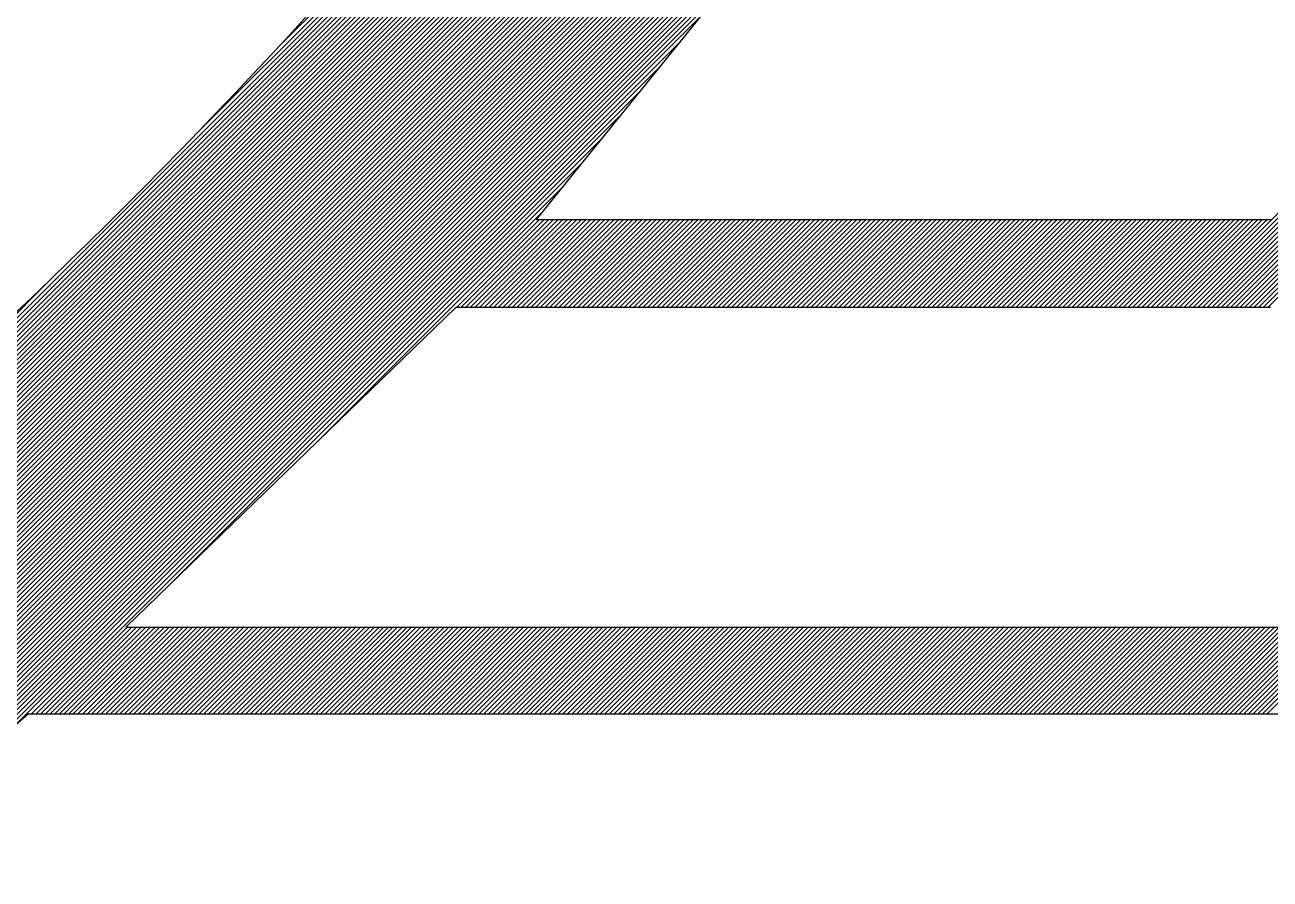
# Model space of a CAD drawing. Extents: x 0.4 to 28.1, y 0 to 28.5.
# Drawn here: x 13.86 to 18.58, y 9.615 to 12.854 of the extents above; entities that cross this region are included whole.
import ezdxf

# ---------------------------------------------------------------- set-up
doc = ezdxf.new("R2010")
doc.units = 0
doc.header["$MEASUREMENT"] = 0

msp = doc.modelspace()

# ---------------------------------------------------------------- linework, layer by layer
at = {"linetype": 'Continuous'}
for p, q in [((14.8176, 12.767), (19.0612, 17.0105)), ((9.3824, 7.2965), (19.0401, 16.9541)), ((14.5082, 12.4399), (19.0507, 16.9824)), ((9.4133, 7.3097), (19.0294, 16.9257)), ((9.4444, 7.3231), (19.0185, 16.8972)), ((9.4756, 7.3366), (19.0076, 16.8686)), ((9.5071, 7.3504), (18.9966, 16.8399)), ((9.5386, 7.3643), (18.9854, 16.811)), ((9.5704, 7.3784), (18.9741, 16.7821)), ((9.6023, 7.3926), (18.9627, 16.753)), ((9.6345, 7.4071), (18.9512, 16.7238)), ((9.6668, 7.4217), (18.9395, 16.6945)), ((9.6993, 7.4366), (18.9278, 16.665)), ((9.732, 7.4516), (18.9385, 16.6581)), ((9.7649, 7.4668), (18.9562, 16.6581)), ((9.798, 7.4823), (18.9738, 16.6581)), ((9.8314, 7.4979), (18.9915, 16.6581)), ((9.8649, 7.5138), (19.0092, 16.6581)), ((9.8987, 7.5299), (19.0269, 16.6581)), ((9.9327, 7.5462), (19.0446, 16.6581)), ((9.9669, 7.5628), (19.0622, 16.6581)), ((10.0014, 7.5796), (19.0799, 16.6581)), ((10.0361, 7.5966), (18.7338, 16.2943)), ((10.0711, 7.6139), (18.7122, 16.255)), ((10.1064, 7.6315), (18.6903, 16.2154)), ((10.1419, 7.6493), (18.6682, 16.1756)), ((10.1754, 7.6652), (18.6459, 16.1356)), ((10.1868, 7.6589), (18.6233, 16.0954)), ((10.1982, 7.6526), (18.6005, 16.0549)), ((10.2096, 7.6464), (18.5775, 16.0142)), ((10.2211, 7.6402), (18.5542, 15.9733)), ((10.2326, 7.634), (18.5307, 15.9321)), ((10.2441, 7.6278), (18.5069, 15.8906)), ((10.2556, 7.6217), (18.4828, 15.8489)), ((10.2672, 7.6156), (18.4585, 15.8069)), ((10.2788, 7.6095), (18.4339, 15.7646)), ((10.2904, 7.6034), (18.409, 15.722)), ((10.5422, 7.8375), (18.3839, 15.6792)), ((10.6063, 7.884), (18.3584, 15.636)), ((10.6603, 7.9202), (18.3326, 15.5926)), ((10.708, 7.9503), (18.3065, 15.5488)), ((10.7516, 7.9762), (18.2801, 15.5047)), ((10.7921, 7.999), (18.2534, 15.4603)), ((10.83, 8.0193), (18.2263, 15.4156)), ((10.866, 8.0376), (18.1989, 15.3705)), ((10.9003, 8.0542), (18.1711, 15.325)), ((10.9332, 8.0695), (18.143, 15.2792)), ((10.9649, 8.0835), (18.1144, 15.233)), ((10.9955, 8.0964), (18.0855, 15.1864)), ((11.0252, 8.1084), (18.0562, 15.1394)), ((11.054, 8.1195), (18.0265, 15.092)), ((11.082, 8.1298), (17.9963, 15.0442)), ((11.1093, 8.1395), (17.9658, 14.9959)), ((11.136, 8.1485), (17.9347, 14.9472)), ((11.1621, 8.1569), (17.9032, 14.898)), ((11.1877, 8.1648), (17.8712, 14.8483)), ((11.2127, 8.1722), (17.8387, 14.7981)), ((11.2373, 8.1791), (17.8057, 14.7474)), ((11.2614, 8.1855), (17.7721, 14.6962)), ((11.2851, 8.1915), (17.738, 14.6444)), ((11.3085, 8.1972), (17.7033, 14.592)), ((11.3314, 8.2025), (17.668, 14.5391)), ((11.354, 8.2074), (17.6321, 14.4854)), ((11.3763, 8.212), (17.5955, 14.4312)), ((11.8774, 8.6954), (17.5582, 14.3762)), ((11.9312, 8.7315), (17.5202, 14.3205)), ((11.9847, 8.7674), (17.4815, 14.2641)), ((12.038, 8.803), (17.4419, 14.2069)), ((12.091, 8.8383), (17.4016, 14.1489)), ((12.1438, 8.8735), (17.3604, 14.09)), ((12.1964, 8.9084), (17.3636, 14.0755)), ((12.2488, 8.943), (17.3812, 14.0755)), ((12.3008, 8.9774), (17.3989, 14.0755)), ((12.3526, 9.0115), (17.4166, 14.0755)), ((12.4039, 9.0452), (17.4343, 14.0755)), ((12.455, 9.0785), (17.0849, 13.7085)), ((17.0854, 13.7091), (15.7976, 12.1163)), ((12.5056, 9.1115), (17.0102, 13.6161)), ((12.556, 9.1442), (16.9356, 13.5238)), ((12.606, 9.1766), (16.8609, 13.4314)), ((12.6557, 9.2086), (16.7862, 13.3391)), ((12.7024, 9.2376), (16.7116, 13.2468)), ((12.7325, 9.25), (16.6369, 13.1544)), ((12.756, 9.2558), (16.5622, 13.0621)), ((12.7762, 9.2583), (16.4876, 12.9697)), ((12.7943, 9.2587), (16.4129, 12.8774)), ((13.2837, 9.7304), (16.3382, 12.785)), ((13.4174, 9.8465), (16.2636, 12.6927)), ((13.5511, 9.9625), (16.1889, 12.6003)), ((18.2541, 11.7841), (18.9942, 12.5242)), ((18.2718, 11.7841), (19.0187, 12.531)), ((18.2894, 11.7841), (19.0417, 12.5364)), ((18.3071, 11.7841), (19.0637, 12.5406)), ((18.3248, 11.7841), (19.0847, 12.5439)), ((18.3425, 11.7841), (19.1048, 12.5464)), ((18.3602, 11.7841), (19.1242, 12.5481)), ((18.3778, 11.7841), (19.143, 12.5492)), ((18.3955, 11.7841), (19.1612, 12.5497)), ((18.4132, 11.7841), (19.1788, 12.5497)), ((18.4309, 11.7841), (19.196, 12.5492)), ((18.4485, 11.7841), (19.2127, 12.5482)), ((18.4662, 11.7841), (19.229, 12.5468)), ((18.4839, 11.7841), (19.2449, 12.545)), ((18.5016, 11.7841), (19.2604, 12.5429)), ((18.5193, 11.7841), (19.2755, 12.5404)), ((18.5369, 11.7841), (19.2904, 12.5375)), ((18.5546, 11.7841), (19.3049, 12.5344)), ((13.6848, 10.0786), (16.1142, 12.508)), ((13.8185, 10.1946), (16.0396, 12.4156)), ((13.8841, 10.2425), (15.9649, 12.3233)), ((13.9018, 10.2425), (15.8902, 12.231)), ((14.4096, 10.7327), (15.8156, 12.1386)), ((18.5723, 11.7841), (18.9323, 12.1441)), ((14.9741, 11.2794), (15.811, 12.1163)), ((15.4964, 11.7841), (15.8286, 12.1163)), ((15.514, 11.7841), (15.8463, 12.1163)), ((15.5317, 11.7841), (15.864, 12.1163)), ((15.5494, 11.7841), (15.8817, 12.1163)), ((15.5671, 11.7841), (15.8994, 12.1163)), ((15.5848, 11.7841), (15.917, 12.1163)), ((15.6024, 11.7841), (15.9347, 12.1163)), ((15.6201, 11.7841), (15.9524, 12.1163)), ((15.6378, 11.7841), (15.9701, 12.1163)), ((15.6555, 11.7841), (15.9877, 12.1163)), ((15.6731, 11.7841), (16.0054, 12.1163)), ((15.6908, 11.7841), (16.0231, 12.1163)), ((15.7085, 11.7841), (16.0408, 12.1163)), ((15.7262, 11.7841), (16.0585, 12.1163)), ((15.7439, 11.7841), (16.0761, 12.1163)), ((15.7615, 11.7841), (16.0938, 12.1163)), ((15.7792, 11.7841), (16.1115, 12.1163)), ((15.7969, 11.7841), (16.1292, 12.1163)), ((15.7976, 12.1163), (18.5862, 12.1163)), ((15.8146, 11.7841), (16.1468, 12.1163)), ((15.8322, 11.7841), (16.1645, 12.1163)), ((15.8499, 11.7841), (16.1822, 12.1163)), ((15.8676, 11.7841), (16.1999, 12.1163)), ((15.8853, 11.7841), (16.2176, 12.1163)), ((15.903, 11.7841), (16.2352, 12.1163)), ((15.9206, 11.7841), (16.2529, 12.1163)), ((15.9383, 11.7841), (16.2706, 12.1163)), ((15.956, 11.7841), (16.2883, 12.1163)), ((15.9737, 11.7841), (16.3059, 12.1163)), ((15.9913, 11.7841), (16.3236, 12.1163)), ((16.009, 11.7841), (16.3413, 12.1163)), ((16.0267, 11.7841), (16.359, 12.1163)), ((16.0444, 11.7841), (16.3767, 12.1163)), ((16.0621, 11.7841), (16.3943, 12.1163)), ((16.0797, 11.7841), (16.412, 12.1163)), ((16.0974, 11.7841), (16.4297, 12.1163)), ((16.1151, 11.7841), (16.4474, 12.1163)), ((16.1328, 11.7841), (16.465, 12.1163)), ((16.1504, 11.7841), (16.4827, 12.1163)), ((16.1681, 11.7841), (16.5004, 12.1163)), ((16.1858, 11.7841), (16.5181, 12.1163)), ((16.2035, 11.7841), (16.5358, 12.1163)), ((16.2212, 11.7841), (16.5534, 12.1163)), ((16.2388, 11.7841), (16.5711, 12.1163)), ((16.2565, 11.7841), (16.5888, 12.1163)), ((16.2742, 11.7841), (16.6065, 12.1163)), ((16.2919, 11.7841), (16.6241, 12.1163)), ((16.3095, 11.7841), (16.6418, 12.1163)), ((16.3272, 11.7841), (16.6595, 12.1163)), ((16.3449, 11.7841), (16.6772, 12.1163)), ((16.3626, 11.7841), (16.6949, 12.1163)), ((16.3803, 11.7841), (16.7125, 12.1163)), ((16.3979, 11.7841), (16.7302, 12.1163)), ((16.4156, 11.7841), (16.7479, 12.1163)), ((16.4333, 11.7841), (16.7656, 12.1163)), ((16.451, 11.7841), (16.7832, 12.1163)), ((16.4686, 11.7841), (16.8009, 12.1163)), ((16.4863, 11.7841), (16.8186, 12.1163)), ((16.504, 11.7841), (16.8363, 12.1163)), ((16.5217, 11.7841), (16.854, 12.1163)), ((16.5394, 11.7841), (16.8716, 12.1163)), ((16.557, 11.7841), (16.8893, 12.1163)), ((16.5747, 11.7841), (16.907, 12.1163)), ((16.5924, 11.7841), (16.9247, 12.1163)), ((16.6101, 11.7841), (16.9423, 12.1163)), ((16.6277, 11.7841), (16.96, 12.1163)), ((16.6454, 11.7841), (16.9777, 12.1163)), ((16.6631, 11.7841), (16.9954, 12.1163)), ((16.6808, 11.7841), (17.0131, 12.1163)), ((16.6985, 11.7841), (17.0307, 12.1163)), ((16.7161, 11.7841), (17.0484, 12.1163)), ((16.7338, 11.7841), (17.0661, 12.1163)), ((16.7515, 11.7841), (17.0838, 12.1163)), ((16.7692, 11.7841), (17.1014, 12.1163)), ((16.7868, 11.7841), (17.1191, 12.1163)), ((16.8045, 11.7841), (17.1368, 12.1163)), ((16.8222, 11.7841), (17.1545, 12.1163)), ((16.8399, 11.7841), (17.1721, 12.1163)), ((16.8575, 11.7841), (17.1898, 12.1163)), ((16.8752, 11.7841), (17.2075, 12.1163)), ((16.8929, 11.7841), (17.2252, 12.1163)), ((16.9106, 11.7841), (17.2429, 12.1163)), ((16.9283, 11.7841), (17.2605, 12.1163)), ((16.9459, 11.7841), (17.2782, 12.1163)), ((16.9636, 11.7841), (17.2959, 12.1163)), ((16.9813, 11.7841), (17.3136, 12.1163)), ((16.999, 11.7841), (17.3312, 12.1163)), ((17.0166, 11.7841), (17.3489, 12.1163)), ((17.0343, 11.7841), (17.3666, 12.1163)), ((17.052, 11.7841), (17.3843, 12.1163)), ((17.0697, 11.7841), (17.402, 12.1163)), ((17.0874, 11.7841), (17.4196, 12.1163)), ((17.105, 11.7841), (17.4373, 12.1163)), ((17.1227, 11.7841), (17.455, 12.1163)), ((17.1404, 11.7841), (17.4727, 12.1163)), ((17.1581, 11.7841), (17.4903, 12.1163)), ((17.1757, 11.7841), (17.508, 12.1163)), ((17.1934, 11.7841), (17.5257, 12.1163)), ((17.2111, 11.7841), (17.5434, 12.1163)), ((17.2288, 11.7841), (17.5611, 12.1163)), ((17.2465, 11.7841), (17.5787, 12.1163)), ((17.2641, 11.7841), (17.5964, 12.1163)), ((17.2818, 11.7841), (17.6141, 12.1163)), ((17.2995, 11.7841), (17.6318, 12.1163)), ((17.3172, 11.7841), (17.6494, 12.1163)), ((17.3348, 11.7841), (17.6671, 12.1163)), ((17.3525, 11.7841), (17.6848, 12.1163)), ((17.3702, 11.7841), (17.7025, 12.1163)), ((17.3879, 11.7841), (17.7202, 12.1163)), ((17.4056, 11.7841), (17.7378, 12.1163)), ((17.4232, 11.7841), (17.7555, 12.1163)), ((17.4409, 11.7841), (17.7732, 12.1163)), ((17.4586, 11.7841), (17.7909, 12.1163)), ((17.4763, 11.7841), (17.8085, 12.1163)), ((17.4939, 11.7841), (17.8262, 12.1163)), ((17.5116, 11.7841), (17.8439, 12.1163)), ((17.5293, 11.7841), (17.8616, 12.1163)), ((17.547, 11.7841), (17.8793, 12.1163)), ((17.5647, 11.7841), (17.8969, 12.1163)), ((17.5823, 11.7841), (17.9146, 12.1163)), ((17.6, 11.7841), (17.9323, 12.1163)), ((17.6177, 11.7841), (17.95, 12.1163)), ((17.6354, 11.7841), (17.9676, 12.1163)), ((17.653, 11.7841), (17.9853, 12.1163)), ((17.6707, 11.7841), (18.003, 12.1163)), ((17.6884, 11.7841), (18.0207, 12.1163)), ((17.7061, 11.7841), (18.0384, 12.1163)), ((17.7238, 11.7841), (18.056, 12.1163)), ((17.7414, 11.7841), (18.0737, 12.1163)), ((17.7591, 11.7841), (18.0914, 12.1163)), ((17.7768, 11.7841), (18.1091, 12.1163)), ((17.7945, 11.7841), (18.1267, 12.1163)), ((17.8121, 11.7841), (18.1444, 12.1163)), ((17.8298, 11.7841), (18.1621, 12.1163)), ((17.8475, 11.7841), (18.1798, 12.1163)), ((17.8652, 11.7841), (18.1975, 12.1163)), ((17.8829, 11.7841), (18.2151, 12.1163)), ((17.9005, 11.7841), (18.2328, 12.1163)), ((17.9182, 11.7841), (18.2505, 12.1163)), ((17.9359, 11.7841), (18.2682, 12.1163)), ((17.9536, 11.7841), (18.2858, 12.1163)), ((17.9712, 11.7841), (18.3035, 12.1163)), ((17.9889, 11.7841), (18.3212, 12.1163)), ((18.0066, 11.7841), (18.3389, 12.1163)), ((18.0243, 11.7841), (18.3566, 12.1163)), ((18.042, 11.7841), (18.3742, 12.1163)), ((18.0596, 11.7841), (18.3919, 12.1163)), ((18.0773, 11.7841), (18.4096, 12.1163)), ((18.095, 11.7841), (18.4273, 12.1163)), ((18.1127, 11.7841), (18.4449, 12.1163)), ((18.1303, 11.7841), (18.4626, 12.1163)), ((18.148, 11.7841), (18.4803, 12.1163)), ((18.1657, 11.7841), (18.498, 12.1163)), ((18.1834, 11.7841), (18.5157, 12.1163)), ((18.2011, 11.7841), (18.5333, 12.1163)), ((18.2187, 11.7841), (18.551, 12.1163)), ((18.2364, 11.7841), (18.5687, 12.1163)), ((9.3517, 7.2834), (13.9678, 11.8996)), ((15.495, 11.7841), (14.2422, 10.5704)), ((15.495, 11.7841), (18.5813, 11.7841)), ((13.9195, 10.2425), (14.2474, 10.5704)), ((13.9372, 10.2425), (14.2651, 10.5704)), ((13.9548, 10.2425), (14.2828, 10.5704)), ((13.9725, 10.2425), (14.3004, 10.5704)), ((13.9902, 10.2425), (14.3181, 10.5704)), ((14.0079, 10.2425), (14.3358, 10.5704)), ((14.0256, 10.2425), (14.3535, 10.5704)), ((14.0432, 10.2425), (14.3711, 10.5704)), ((14.0609, 10.2425), (14.3888, 10.5704)), ((14.0786, 10.2425), (14.4065, 10.5704)), ((14.0963, 10.2425), (14.4242, 10.5704)), ((14.1139, 10.2425), (14.4419, 10.5704)), ((14.1316, 10.2425), (14.4595, 10.5704)), ((14.1493, 10.2425), (14.4772, 10.5704)), ((14.167, 10.2425), (14.4949, 10.5704)), ((14.1847, 10.2425), (14.5126, 10.5704)), ((14.2023, 10.2425), (14.5302, 10.5704)), ((14.22, 10.2425), (14.5479, 10.5704)), ((14.2377, 10.2425), (14.5656, 10.5704)), ((14.2422, 10.5704), (21.5614, 10.5704)), ((14.2554, 10.2425), (14.5833, 10.5704)), ((14.273, 10.2425), (14.601, 10.5704)), ((14.2907, 10.2425), (14.6186, 10.5704)), ((14.3084, 10.2425), (14.6363, 10.5704)), ((14.3261, 10.2425), (14.654, 10.5704)), ((14.3438, 10.2425), (14.6717, 10.5704)), ((14.3614, 10.2425), (14.6893, 10.5704)), ((14.3791, 10.2425), (14.707, 10.5704)), ((14.3968, 10.2425), (14.7247, 10.5704)), ((14.4145, 10.2425), (14.7424, 10.5704)), ((14.4321, 10.2425), (14.7601, 10.5704)), ((14.4498, 10.2425), (14.7777, 10.5704)), ((14.4675, 10.2425), (14.7954, 10.5704)), ((14.4852, 10.2425), (14.8131, 10.5704)), ((14.5029, 10.2425), (14.8308, 10.5704)), ((14.5205, 10.2425), (14.8484, 10.5704)), ((14.5382, 10.2425), (14.8661, 10.5704)), ((14.5559, 10.2425), (14.8838, 10.5704)), ((14.5736, 10.2425), (14.9015, 10.5704)), ((14.5912, 10.2425), (14.9192, 10.5704)), ((14.6089, 10.2425), (14.9368, 10.5704)), ((14.6266, 10.2425), (14.9545, 10.5704)), ((14.6443, 10.2425), (14.9722, 10.5704)), ((14.6619, 10.2425), (14.9899, 10.5704)), ((14.6796, 10.2425), (15.0075, 10.5704)), ((14.6973, 10.2425), (15.0252, 10.5704)), ((14.715, 10.2425), (15.0429, 10.5704)), ((14.7327, 10.2425), (15.0606, 10.5704)), ((14.7503, 10.2425), (15.0783, 10.5704)), ((14.768, 10.2425), (15.0959, 10.5704)), ((14.7857, 10.2425), (15.1136, 10.5704)), ((14.8034, 10.2425), (15.1313, 10.5704)), ((14.821, 10.2425), (15.149, 10.5704)), ((14.8387, 10.2425), (15.1666, 10.5704)), ((14.8564, 10.2425), (15.1843, 10.5704)), ((14.8741, 10.2425), (15.202, 10.5704)), ((14.8918, 10.2425), (15.2197, 10.5704)), ((14.9094, 10.2425), (15.2374, 10.5704)), ((14.9271, 10.2425), (15.255, 10.5704)), ((14.9448, 10.2425), (15.2727, 10.5704)), ((14.9625, 10.2425), (15.2904, 10.5704)), ((14.9801, 10.2425), (15.3081, 10.5704)), ((14.9978, 10.2425), (15.3257, 10.5704)), ((15.0155, 10.2425), (15.3434, 10.5704)), ((15.0332, 10.2425), (15.3611, 10.5704)), ((15.0509, 10.2425), (15.3788, 10.5704)), ((15.0685, 10.2425), (15.3965, 10.5704)), ((15.0862, 10.2425), (15.4141, 10.5704)), ((15.1039, 10.2425), (15.4318, 10.5704)), ((15.1216, 10.2425), (15.4495, 10.5704)), ((15.1392, 10.2425), (15.4672, 10.5704)), ((15.1569, 10.2425), (15.4848, 10.5704)), ((15.1746, 10.2425), (15.5025, 10.5704)), ((15.1923, 10.2425), (15.5202, 10.5704)), ((15.21, 10.2425), (15.5379, 10.5704)), ((15.2276, 10.2425), (15.5556, 10.5704)), ((15.2453, 10.2425), (15.5732, 10.5704)), ((15.263, 10.2425), (15.5909, 10.5704)), ((15.2807, 10.2425), (15.6086, 10.5704)), ((15.2983, 10.2425), (15.6263, 10.5704)), ((15.316, 10.2425), (15.6439, 10.5704)), ((15.3337, 10.2425), (15.6616, 10.5704)), ((15.3514, 10.2425), (15.6793, 10.5704)), ((15.3691, 10.2425), (15.697, 10.5704)), ((15.3867, 10.2425), (15.7146, 10.5704)), ((15.4044, 10.2425), (15.7323, 10.5704)), ((15.4221, 10.2425), (15.75, 10.5704)), ((15.4398, 10.2425), (15.7677, 10.5704)), ((15.4574, 10.2425), (15.7854, 10.5704)), ((15.4751, 10.2425), (15.803, 10.5704)), ((15.4928, 10.2425), (15.8207, 10.5704)), ((15.5105, 10.2425), (15.8384, 10.5704)), ((15.5282, 10.2425), (15.8561, 10.5704)), ((15.5458, 10.2425), (15.8737, 10.5704)), ((15.5635, 10.2425), (15.8914, 10.5704)), ((15.5812, 10.2425), (15.9091, 10.5704)), ((15.5989, 10.2425), (15.9268, 10.5704)), ((15.6165, 10.2425), (15.9445, 10.5704)), ((15.6342, 10.2425), (15.9621, 10.5704)), ((15.6519, 10.2425), (15.9798, 10.5704)), ((15.6696, 10.2425), (15.9975, 10.5704)), ((15.6873, 10.2425), (16.0152, 10.5704)), ((15.7049, 10.2425), (16.0328, 10.5704)), ((15.7226, 10.2425), (16.0505, 10.5704)), ((15.7403, 10.2425), (16.0682, 10.5704)), ((15.758, 10.2425), (16.0859, 10.5704)), ((15.7756, 10.2425), (16.1036, 10.5704)), ((15.7933, 10.2425), (16.1212, 10.5704)), ((15.811, 10.2425), (16.1389, 10.5704)), ((15.8287, 10.2425), (16.1566, 10.5704)), ((15.8464, 10.2425), (16.1743, 10.5704)), ((15.864, 10.2425), (16.1919, 10.5704)), ((15.8817, 10.2425), (16.2096, 10.5704)), ((15.8994, 10.2425), (16.2273, 10.5704)), ((15.9171, 10.2425), (16.245, 10.5704)), ((15.9347, 10.2425), (16.2627, 10.5704)), ((15.9524, 10.2425), (16.2803, 10.5704)), ((15.9701, 10.2425), (16.298, 10.5704)), ((15.9878, 10.2425), (16.3157, 10.5704)), ((16.0055, 10.2425), (16.3334, 10.5704)), ((16.0231, 10.2425), (16.351, 10.5704)), ((16.0408, 10.2425), (16.3687, 10.5704)), ((16.0585, 10.2425), (16.3864, 10.5704)), ((16.0762, 10.2425), (16.4041, 10.5704)), ((16.0938, 10.2425), (16.4218, 10.5704)), ((16.1115, 10.2425), (16.4394, 10.5704)), ((16.1292, 10.2425), (16.4571, 10.5704)), ((16.1469, 10.2425), (16.4748, 10.5704)), ((16.1646, 10.2425), (16.4925, 10.5704)), ((16.1822, 10.2425), (16.5101, 10.5704)), ((16.1999, 10.2425), (16.5278, 10.5704)), ((16.2176, 10.2425), (16.5455, 10.5704)), ((16.2353, 10.2425), (16.5632, 10.5704)), ((16.2529, 10.2425), (16.5809, 10.5704)), ((16.2706, 10.2425), (16.5985, 10.5704)), ((16.2883, 10.2425), (16.6162, 10.5704)), ((16.306, 10.2425), (16.6339, 10.5704)), ((16.3237, 10.2425), (16.6516, 10.5704)), ((16.3413, 10.2425), (16.6692, 10.5704)), ((16.359, 10.2425), (16.6869, 10.5704)), ((16.3767, 10.2425), (16.7046, 10.5704)), ((16.3944, 10.2425), (16.7223, 10.5704)), ((16.412, 10.2425), (16.74, 10.5704)), ((16.4297, 10.2425), (16.7576, 10.5704)), ((16.4474, 10.2425), (16.7753, 10.5704)), ((16.4651, 10.2425), (16.793, 10.5704)), ((16.4827, 10.2425), (16.8107, 10.5704)), ((16.5004, 10.2425), (16.8283, 10.5704)), ((16.5181, 10.2425), (16.846, 10.5704)), ((16.5358, 10.2425), (16.8637, 10.5704)), ((16.5535, 10.2425), (16.8814, 10.5704)), ((16.5711, 10.2425), (16.8991, 10.5704)), ((16.5888, 10.2425), (16.9167, 10.5704)), ((16.6065, 10.2425), (16.9344, 10.5704)), ((16.6242, 10.2425), (16.9521, 10.5704)), ((16.6418, 10.2425), (16.9698, 10.5704)), ((16.6595, 10.2425), (16.9874, 10.5704)), ((16.6772, 10.2425), (17.0051, 10.5704)), ((16.6949, 10.2425), (17.0228, 10.5704)), ((16.7126, 10.2425), (17.0405, 10.5704)), ((16.7302, 10.2425), (17.0582, 10.5704)), ((16.7479, 10.2425), (17.0758, 10.5704)), ((16.7656, 10.2425), (17.0935, 10.5704)), ((16.7833, 10.2425), (17.1112, 10.5704)), ((16.8009, 10.2425), (17.1289, 10.5704)), ((16.8186, 10.2425), (17.1465, 10.5704)), ((16.8363, 10.2425), (17.1642, 10.5704)), ((16.854, 10.2425), (17.1819, 10.5704)), ((16.8717, 10.2425), (17.1996, 10.5704)), ((16.8893, 10.2425), (17.2173, 10.5704)), ((16.907, 10.2425), (17.2349, 10.5704)), ((16.9247, 10.2425), (17.2526, 10.5704)), ((16.9424, 10.2425), (17.2703, 10.5704)), ((16.96, 10.2425), (17.288, 10.5704)), ((16.9777, 10.2425), (17.3056, 10.5704)), ((16.9954, 10.2425), (17.3233, 10.5704)), ((17.0131, 10.2425), (17.341, 10.5704)), ((17.0308, 10.2425), (17.3587, 10.5704)), ((17.0484, 10.2425), (17.3764, 10.5704)), ((17.0661, 10.2425), (17.394, 10.5704)), ((17.0838, 10.2425), (17.4117, 10.5704)), ((17.1015, 10.2425), (17.4294, 10.5704)), ((17.1191, 10.2425), (17.4471, 10.5704)), ((17.1368, 10.2425), (17.4647, 10.5704)), ((17.1545, 10.2425), (17.4824, 10.5704)), ((17.1722, 10.2425), (17.5001, 10.5704)), ((17.1899, 10.2425), (17.5178, 10.5704)), ((17.2075, 10.2425), (17.5354, 10.5704)), ((17.2252, 10.2425), (17.5531, 10.5704)), ((17.2429, 10.2425), (17.5708, 10.5704)), ((17.2606, 10.2425), (17.5885, 10.5704)), ((17.2782, 10.2425), (17.6062, 10.5704)), ((17.2959, 10.2425), (17.6238, 10.5704)), ((17.3136, 10.2425), (17.6415, 10.5704)), ((17.3313, 10.2425), (17.6592, 10.5704)), ((17.349, 10.2425), (17.6769, 10.5704)), ((17.3666, 10.2425), (17.6945, 10.5704)), ((17.3843, 10.2425), (17.7122, 10.5704)), ((17.402, 10.2425), (17.7299, 10.5704)), ((17.4197, 10.2425), (17.7476, 10.5704)), ((17.4373, 10.2425), (17.7653, 10.5704)), ((17.455, 10.2425), (17.7829, 10.5704)), ((17.4727, 10.2425), (17.8006, 10.5704)), ((17.4904, 10.2425), (17.8183, 10.5704)), ((17.5081, 10.2425), (17.836, 10.5704)), ((17.5257, 10.2425), (17.8536, 10.5704)), ((17.5434, 10.2425), (17.8713, 10.5704)), ((17.5611, 10.2425), (17.889, 10.5704)), ((17.5788, 10.2425), (17.9067, 10.5704)), ((17.5964, 10.2425), (17.9244, 10.5704)), ((17.6141, 10.2425), (17.942, 10.5704)), ((17.6318, 10.2425), (17.9597, 10.5704)), ((17.6495, 10.2425), (17.9774, 10.5704)), ((17.6672, 10.2425), (17.9951, 10.5704)), ((17.6848, 10.2425), (18.0127, 10.5704)), ((17.7025, 10.2425), (18.0304, 10.5704)), ((17.7202, 10.2425), (18.0481, 10.5704)), ((17.7379, 10.2425), (18.0658, 10.5704)), ((17.7555, 10.2425), (18.0835, 10.5704)), ((17.7732, 10.2425), (18.1011, 10.5704)), ((17.7909, 10.2425), (18.1188, 10.5704)), ((17.8086, 10.2425), (18.1365, 10.5704)), ((17.8263, 10.2425), (18.1542, 10.5704)), ((17.8439, 10.2425), (18.1718, 10.5704)), ((17.8616, 10.2425), (18.1895, 10.5704)), ((17.8793, 10.2425), (18.2072, 10.5704)), ((17.897, 10.2425), (18.2249, 10.5704)), ((17.9146, 10.2425), (18.2426, 10.5704)), ((17.9323, 10.2425), (18.2602, 10.5704)), ((17.95, 10.2425), (18.2779, 10.5704)), ((17.9677, 10.2425), (18.2956, 10.5704)), ((17.9854, 10.2425), (18.3133, 10.5704)), ((18.003, 10.2425), (18.3309, 10.5704)), ((18.0207, 10.2425), (18.3486, 10.5704)), ((18.0384, 10.2425), (18.3663, 10.5704)), ((18.0561, 10.2425), (18.384, 10.5704)), ((18.0737, 10.2425), (18.4017, 10.5704)), ((18.0914, 10.2425), (18.4193, 10.5704)), ((18.1091, 10.2425), (18.437, 10.5704)), ((18.1268, 10.2425), (18.4547, 10.5704)), ((18.1444, 10.2425), (18.4724, 10.5704)), ((18.1621, 10.2425), (18.49, 10.5704)), ((18.1798, 10.2425), (18.5077, 10.5704)), ((18.1975, 10.2425), (18.5254, 10.5704)), ((18.2152, 10.2425), (18.5431, 10.5704)), ((18.2328, 10.2425), (18.5608, 10.5704)), ((18.2505, 10.2425), (18.5784, 10.5704)), ((18.2682, 10.2425), (18.5961, 10.5704)), ((18.2859, 10.2425), (18.6138, 10.5704)), ((18.3035, 10.2425), (18.6315, 10.5704)), ((18.3212, 10.2425), (18.6491, 10.5704)), ((18.3389, 10.2425), (18.6668, 10.5704)), ((18.3566, 10.2425), (18.6845, 10.5704)), ((18.3743, 10.2425), (18.7022, 10.5704)), ((18.3919, 10.2425), (18.7199, 10.5704)), ((18.4096, 10.2425), (18.7375, 10.5704)), ((18.4273, 10.2425), (18.7552, 10.5704)), ((18.445, 10.2425), (18.7729, 10.5704)), ((18.4626, 10.2425), (18.7906, 10.5704)), ((18.4803, 10.2425), (18.8082, 10.5704)), ((18.498, 10.2425), (18.8259, 10.5704)), ((18.5157, 10.2425), (18.8436, 10.5704)), ((18.5334, 10.2425), (18.8613, 10.5704)), ((18.551, 10.2425), (18.879, 10.5704)), ((18.5687, 10.2425), (18.8966, 10.5704)), ((13.8738, 10.2425), (13.1525, 9.6166)), ((13.8738, 10.2425), (21.8894, 10.2425))]:
    msp.add_line(p, q, dxfattribs=at)
for centre, radius, start, end in [((-1.2204, 27.6282), 21.8649, 293.24037, 326.81804), ((14.2518, 14.2518), 14.2518, 193.74387, 346.25613), ((14.2571, 14.2697), 13.1214, 195.03511, 344.96489)]:
    msp.add_arc(centre, radius, start, end, dxfattribs=at)

doc.saveas('drawing.dxf')
